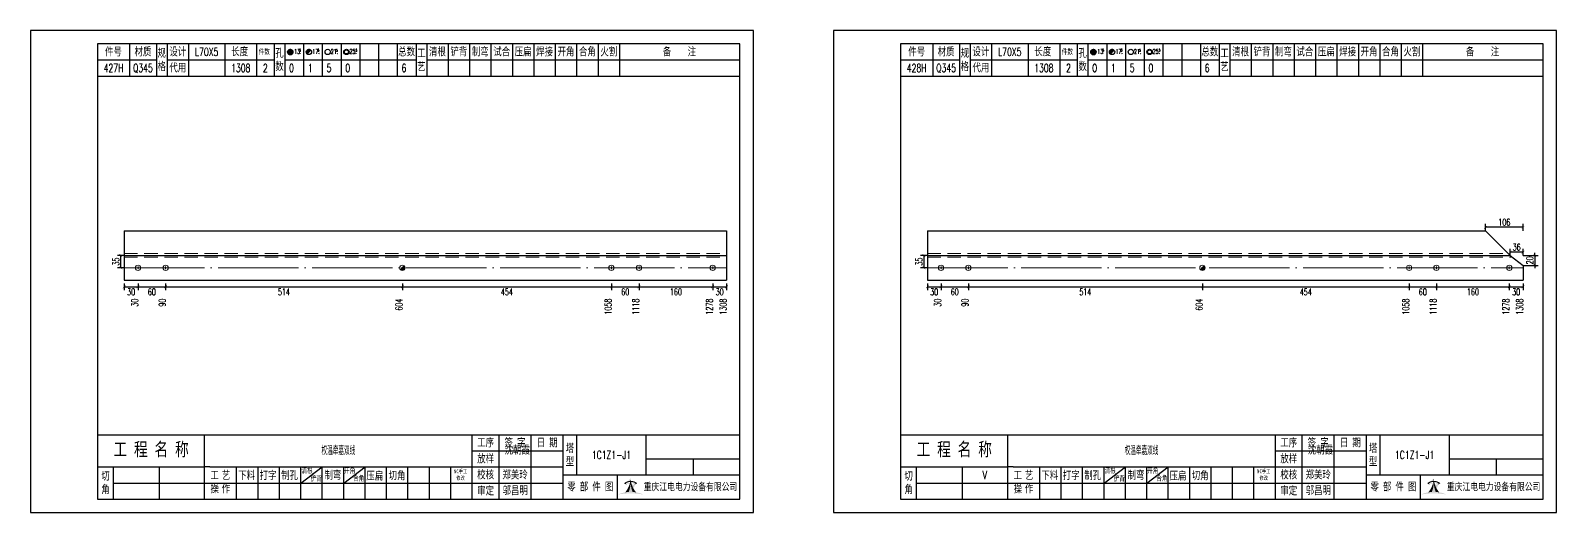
# Model space of a CAD drawing. Header units: millimetres. Extents: x -524 to 9570, y -2481 to 180.
# Drawn here: x 5700 to 6270, y -1800 to -1620 of the extents above; entities that cross this region are included whole.
import ezdxf
from ezdxf.enums import TextEntityAlignment as Align

# ---------------------------------------------------------------- set-up
doc = ezdxf.new("R2010")
doc.units = ezdxf.units.MM
doc.header["$LTSCALE"] = 20
doc.header["$PDMODE"] = 1
doc.linetypes.add('DASHDOT2X', pattern=[1.75, 1.5, -0.125, 0, -0.125])
doc.linetypes.add('HIDDEN', pattern=[0.375, 0.25, -0.125])
for name, color, linetype, lineweight in [('1', 7, 'Continuous', 25), ('11', 1, 'Continuous', 13), ('2', 1, 'HIDDEN', 13), ('5', 7, 'Continuous', 13), ('7', 3, 'DASHDOT2X', 13)]:
    doc.layers.add(name, color=color, linetype=linetype, lineweight=lineweight)
doc.styles.get("Standard").update_dxf_attribs({"font": 'simplex', "width": 0.7, "bigfont": 'gbhzfs.shx'})
doc.styles.add('SYMBOL_TXT', font='txt.shx', dxfattribs={"width": 0.6})
doc.styles.add('TITLE_TXT', font='simplex.shx', dxfattribs={"width": 0.75, "height": 2.5, "bigfont": 'gbhzfs.shx'})
doc.dimstyles.new('dimStyle4', dxfattribs={"dimtxt": 2.5, "dimasz": 1, "dimexe": 1.25, "dimexo": 0, "dimgap": 0.63, "dimtad": 2, "dimzin": 0, "dimdsep": 46, "dimtxsty": 'standard', "dimblk": 'ARCHTICK', "dimblk1": 'ARCHTICK', "dimblk2": 'ARCHTICK', "dimcen": 0.09, "dimadec": 0, "dimazin": 0, "dimtfac": 1, "dimtdec": 1, "dimtix": 1, "dimtmove": 2, "dimatfit": 3, "dimfxl": 0, "dimtolj": 1, "dimtzin": 0, "dimarcsym": 0})
doc.dimstyles.get("Standard").update_dxf_attribs({"dimtxt": 2.5, "dimasz": 1, "dimexe": 1.25, "dimexo": 0, "dimgap": 0.63, "dimtad": 1, "dimzin": 0, "dimdsep": 46, "dimtxsty": 'standard', "dimblk": 'ARCHTICK', "dimblk1": 'ARCHTICK', "dimblk2": 'ARCHTICK', "dimcen": 0.09, "dimadec": 0, "dimazin": 0, "dimtfac": 1, "dimtdec": 1, "dimtix": 1, "dimtmove": 2, "dimatfit": 3, "dimfxl": 0, "dimtolj": 1, "dimtzin": 0, "dimarcsym": 0})
pattern_1 = [(0, (-3, 0), (0, 0.0125), [])]

# ---------------------------------------------------------------- blocks, each defined once
blk = doc.blocks.new('M12_HOLE')
h = blk.add_hatch()
h.set_pattern_fill('LINE', scale=0.1, style=0)
h.set_pattern_definition(pattern_1)
h.paths.add_polyline_path([(-5, 0, 1), (-1, 0, 1)])
at = {"color": 7}
blk.add_circle((-3, 0), 2, dxfattribs=at)
at = {"color": 7, "attachment_point": 1, "style": 'SYMBOL_TXT'}
for s, insert, char_height, width in [('13\\f??|b0|i0|c0|p54;.', (-0.1170648347537053, 2.110404609075999), 3.5, 5.707453662650948), ('5', (3.739322910876695, 2.264550918150206), 1.8, 2.930899999712656)]:
    blk.add_mtext(s, dxfattribs=dict(at, insert=insert, char_height=char_height, width=width))
blk = doc.blocks.new('M16_HOLE')
h = blk.add_hatch()
h.set_pattern_fill('LINE', scale=0.1, style=0)
h.set_pattern_definition(pattern_1)
h.paths.add_polyline_path([(-1.585786437626905, 1.414213562373095, 0.668178637919299), (-5, 0, 0.198912367379658), (-4.414213562373095, -1.414213562373095)])
at = {"color": 7}
blk.add_circle((-3, 0), 2, dxfattribs=at)
at = {"color": 7, "attachment_point": 1, "style": 'SYMBOL_TXT'}
for s, insert, char_height, width in [('17.', (-0.443935574240129, 2.13042063441452), 3.5, 6.3164), ('5', (3.564570640825252, 2.25180437378188), 1.8, 1.822)]:
    blk.add_mtext(s, dxfattribs=dict(at, insert=insert, char_height=char_height, width=width))
blk = doc.blocks.new('M20_HOLE')
at = {"color": 7}
blk.add_circle((-3, 0), 2, dxfattribs=at)
at = {"color": 7, "attachment_point": 1, "style": 'SYMBOL_TXT'}
for s, insert, char_height, width in [('21.', (-0.6868754558352066, 2.009036737063269), 3.5, 6.0735), ('5', (3.321630759230175, 2.009036737063269), 1.8, 1.4576)]:
    blk.add_mtext(s, dxfattribs=dict(at, insert=insert, char_height=char_height, width=width))
blk = doc.blocks.new('M24_HOLE')
at = {"color": 7}
for radius in [2, 1.5]:
    blk.add_circle((-3, 0), radius, dxfattribs=at)
at = {"color": 7, "attachment_point": 1, "style": 'SYMBOL_TXT'}
for s, insert, char_height, width in [('25.', (-0.6868754558352066, 2.13042063441452), 3.5, 2.4294), ('5', (3.928980201610216, 2.25180437378188), 1.8, 1.9435)]:
    blk.add_mtext(s, dxfattribs=dict(at, insert=insert, char_height=char_height, width=width))
blk = doc.blocks.new('A$C1E394B87')
for p, q in [((270, 180), (0, 180)), ((0, 180), (0, 0)), ((270, 0), (270, 180)), ((0, 0), (270, 0))]:
    blk.add_line(p, q)
blk = doc.blocks.new('JgCard')
h = blk.add_hatch(color=256)
edge = h.paths.add_edge_path()
edge.add_arc((223.8016524729837, -21.84717885384339), 29.00860721842082, 79.81716678233735, 89.27812697573944)
edge.add_arc((224.5325955616654, -21.84717885384339), 29.00860721842082, 90.72187302426055, 100.1828332176626)
edge.add_arc((224.0279874541857, -3.830853464385541), 11.50536553551401, 89.30709440376557, 113.6959925615352, ccw=False)
edge.add_arc((224.3062605804644, -3.830853464385541), 11.50536553551401, 66.30400743846491, 90.69290559623443, ccw=False)
edge = h.paths.add_edge_path()
edge.add_arc((233.0302112674253, 13.18449056462987), 8.873034629199061, 191.5208225546964, 219.6965150385776)
edge.add_arc((215.3040367672247, 13.18449056462987), 8.873034629199061, 320.3034849614224, 348.4791774453036)
edge.add_arc((214.0326012329333, 11.43447699248611), 10.13453382683302, 338.1301204334909, 359.9154198731663)
edge.add_arc((234.3016468017167, 11.43447699248611), 10.13453382683302, 180.0845801266699, 201.8698795665091)
edge.add_line((225.937925765641, 10.90576856469295), (225.6552856147136, 10.35609493506945))
edge.add_arc((224.1679533083088, 7.853493107532699), 3.957321353349253, 91.41975307934291, 127.4827228769255)
edge.add_arc((215.3040367672247, 13.18449056462987), 8.873034629199061, 351.0860103832611, 357.2867084751834)
edge.add_line((222.396322269009, 10.90576856469295), (222.6789624199364, 10.35609493506945))
edge.add_line((222.6789624199364, 10.35609493506945), (221.7697188924139, 10.86032854938844))
edge.add_line((225.6552856147136, 10.35609493506945), (226.5654915637542, 10.86086227359522))
edge.add_arc((224.2330238305049, 7.883670059543192), 3.536460377387214, 93.80567765797379, 121.2894356209631)
edge.add_arc((224.1012242041452, 7.883670059543192), 3.536460377387214, 58.7105643790368, 86.1943223420262)
edge.add_arc((224.1679533083088, 7.853493107532699), 3.957321353349253, 52.53023982105776, 88.60436076552203)
edge.add_arc((233.0302112674253, 13.18449056462987), 8.873034629199061, 182.7132915248167, 188.9137221835162)
edge.add_line((224.1671240173246, 11.44943760304955), (224.1671240173246, 11.41951638194644))
blk.add_hatch(color=256).paths.add_polyline_path([(224.1671240173246, 11.41951638190653, 0.09534363958971465), (224.8964730213393, 7.65936347788454, -0.02857973389665951), (226.2029576453306, 7.517096850535836, -0.1235627947319866), (224.3359488967444, 11.41233217421416, -0.1204986991669159), (225.937925765641, 10.90576856469295), (225.6552856147136, 10.35609493506945), (226.5654915637542, 10.86086227359522, 0.5402417223769541), (226.575360567148, 10.99431825130466, 0.158715983985349), (224.2643381876442, 11.80964050730302, -0.02706108524003999), (224.1671240173246, 12.76445731824299, -0.02706225299216489), (224.0699034296731, 11.80959959181416, 0.1586661026302013), (221.7598355252794, 10.99377351487396, 0.5401762534625951), (221.7697205382283, 10.86032763670437, -5.881062471050359e-06), (221.7697188924139, 10.86032854938844), (222.6789624199364, 10.35609493506945), (222.396322269009, 10.90576856469295, -0.1204986991669226), (223.9982991379056, 11.41233217421416, -0.1235627947319868), (222.1312903893195, 7.517096850535836, -0.0285797338966575), (223.4377750133108, 7.65936347788454, 0.09534363958971454)])
for p, q in [((265, 175), (25, 175)), ((25, 175), (25, 5)), ((37, 175), (37, 163)), ((47, 175), (47, 163)), ((51, 175), (51, 163)), ((59, 175), (59, 163)), ((72.61005959575064, 175), (72.61005959575061, 163)), ((84.43573710762382, 175), (84.43573710762382, 163)), ((91, 175), (91, 163)), ((95, 175), (95, 163)), ((102, 175), (102, 163)), ((109, 175), (109, 163)), ((116, 175), (116, 163)), ((123, 175), (123, 163)), ((130, 175), (130, 163)), ((137, 175), (137, 163)), ((144, 175), (144, 163)), ((148, 175), (148, 163)), ((156, 175), (156, 163)), ((164, 175), (164, 163)), ((172, 175), (172, 163)), ((180, 175), (180, 163)), ((188, 175), (188, 163)), ((196, 175), (196, 163)), ((204, 175), (204, 163)), ((212, 175), (212, 163)), ((220, 175), (220, 163)), ((265, 5), (265, 175)), ((25, 169), (47, 169)), ((51, 168.9999999999999), (91, 168.9999999999999)), ((95, 168.9999999999999), (144, 168.9999999999999)), ((148, 169), (265, 169)), ((25, 163), (265, 163)), ((25, 29), (265, 29)), ((65, 17), (65, 29)), ((165, 5), (165, 29)), ((175, 5), (175, 29)), ((187, 5), (187, 29)), ((199, 5), (199, 29)), ((204, 29), (204, 14)), ((230, 14), (230, 29)), ((165, 23), (199, 23)), ((230, 20), (265, 20)), ((247.5, 20), (247.5, 14)), ((25, 17), (65, 17)), ((31, 5), (31, 17)), ((48, 17), (48, 5)), ((65, 5), (65, 17)), ((67, 17), (65, 17)), ((67, 17), (165, 17)), ((77, 5), (77, 17)), ((85, 5), (85, 17)), ((93, 5), (93, 17)), ((101, 5), (101, 17)), ((101, 11), (109, 17)), ((109, 5), (109, 17)), ((117, 5), (117, 17)), ((117, 11), (125, 17)), ((125, 5), (125, 17)), ((133, 5), (133, 17)), ((141, 5), (141, 17)), ((149, 5), (149, 17)), ((157, 5), (157, 17)), ((165, 17), (199, 17)), ((199, 14), (265, 14)), ((219.0802760739607, 14), (219.0802760739607, 5)), ((31, 11), (65, 11)), ((65, 11), (165, 11)), ((165, 11), (199, 11)), ((25, 5), (265, 5))]:
    blk.add_line(p, q)
blk.add_lwpolyline([(96.0334779468642, 171.9855941999696, -1), (98.0334779468642, 171.9855941999696, -1)], format="xyb", close=True)
for p in [(65.8050297978753, 166), (145, 96)]:
    blk.add_point(p)
blk.add_blockref('A$C1E394B87', (0, 0))
at = {"xscale": 0.5, "yscale": 0.5, "zscale": 0.5}
for name, p in [('M12_HOLE', (98.5334779468642, 171.9855941999696)), ('M16_HOLE', (105.5, 171.9999999999999)), ('M20_HOLE', (112.5, 171.9999999999999)), ('M24_HOLE', (119.5, 171.9999999999999))]:
    blk.add_blockref(name, p, dxfattribs=at)
at = {"attachment_point": 5, "style": 'TITLE_TXT'}
for s, insert, char_height, width in [('{\\fSimHei|b0|i0|c134|p2;件号}', (31, 172), 3, 15), ('{\\fSimHei|b0|i0|c134|p2;材质}', (42, 172), 3, 8), ('{\\fSimHei|b0|i0|c134|p2;规格}', (49, 169), 3, 4), ('{\\fSimHei|b0|i0|c134|p2;设计}', (55, 171.9999999999999), 3, 8.000000000000014), ('{\\fSimHei|b0|i0|c134|p2;长度}', (78.11684221050325, 172.0531705390044), 3, 8), ('{\\fSimHei|b0|i0|c134|p2;件数}', (87.3041250533895, 171.9999999999999), 2, 8.8244), ('{\\fSimHei|b0|i0|c134|p2;孔数}', (93, 169), 3, 4), ('{\\fSimHei|b0|i0|c134|p2;总数}', (140.5, 171.9999999999999), 3, 7), ('{\\fSimHei|b0|i0|c134|p2;工\\P艺}', (146, 169), 3, 4), ('{\\fSimHei|b0|i0|c134|p2;清根}', (152, 172), 3, 8), ('{\\fSimHei|b0|i0|c134|p2;铲背}', (160, 172), 3, 8), ('{\\fSimHei|b0|i0|c134|p2;制弯}', (168, 172), 3, 8.000000000000028), ('{\\fSimHei|b0|i0|c134|p2;试合}', (176, 172), 3, 8), ('{\\fSimHei|b0|i0|c134|p2;压扁}', (184, 172), 3, 8), ('{\\fSimHei|b0|i0|c134|p2;焊接}', (192, 172), 3, 8), ('{\\fSimHei|b0|i0|c134|p2;开角}', (200, 172), 3, 8.000000000000057), ('{\\fSimHei|b0|i0|c134|p2;合角}', (208, 172), 3, 8), ('{\\fSimHei|b0|i0|c134|p2;火割}', (216, 172), 3, 8), ('{\\fSimHei|b0|i0|c134|p2;备    注}', (242.3967818627186, 171.9765054582008), 3, 22), ('{\\fSimHei|b0|i0|c134|p2;代用}', (55, 166), 3, 8), ('{\\fSimHei|b0|i0|c134|p2;工 程 名 称}', (45.04268864723963, 23.33842704880232), 5, 47.33333333333334), ('{\\fSimHei|b0|i0|c134|p2;工序}', (170, 26), 3, 10), ('{\\fSimHei|b0|i0|c134|p2;签 字}', (181, 26), 3, 12), ('{\\fSimHei|b0|i0|c134|p2;^I沈朝霞}', (181.0520504248258, 23.27747906449889), 3, 12), ('{\\fSimHei|b0|i0|c134|p2;日 期}', (193, 26), 3, 12), ('{\\fSimHei|b0|i0|c134|p2;塔\\P型}', (201.5, 21.5), 3, 5.000000000000028), ('{\\fSimHei|b0|i0|c134|p2;放样}', (170, 20), 3, 10), ('{\\fSimHei|b0|i0|c134|p2;切\\P角}', (28, 11), 3, 6.000000000000004), ('{\\fSimHei|b0|i0|c134|p2;工\\P操}', (68.78408056366106, 11.29930144135182), 3, 6.000000000000004), ('{\\fSimHei|b0|i0|c134|p2;艺\\P作}', (73.01340619218274, 11.29930144135182), 3, 6.000000000000004), ('{\\fSimHei|b0|i0|c134|p2;下料}', (80.74376492044746, 13.75191016783555), 3, 8), ('{\\fSimHei|b0|i0|c134|p2;打字}', (88.74376492044746, 13.75191016783555), 3, 8), ('{\\fSimHei|b0|i0|c134|p2;制孔}', (96.74376492044746, 13.75191016783555), 3, 8.000000000000028), ('{\\fSimHei|b0|i0|c134|p2;清根}', (103.3080888185272, 15.56254542211099), 2, 8), ('{\\fSimHei|b0|i0|c134|p2;铲背}', (106.6982872637203, 12.58010217278223), 2, 8), ('{\\fSimHei|b0|i0|c134|p2;制弯}', (112.9524832210667, 13.86807755023182), 3, 8.000000000000028), ('{\\fSimHei|b0|i0|c134|p2;开角}', (119.2123351337376, 15.54156681030855), 2, 8.000000000000057), ('{\\fSimHei|b0|i0|c134|p2;合角}', (122.601153766583, 12.67610618408509), 2, 8), ('{\\fSimHei|b0|i0|c134|p2;压扁}', (128.5896913500159, 13.56672241423536), 3, 8), ('{\\fSimHei|b0|i0|c134|p2;切角}', (136.8970089545677, 13.6938446517654), 3, 8), ('{\\fSimHei|b0|i0|c134|p2;NC手工修改}', (160.6311373906198, 14.05820252967675), 1.5, 6.204069777279955), ('{\\fSimHei|b0|i0|c134|p2;校核}', (170, 14), 3, 10.00000000000003), ('{\\fSimHei|b0|i0|c134|p2;郑美玲}', (181, 14), 3, 12), ('{\\fSimHei|b0|i0|c134|p2;零 部 件 图}', (209.0827348158753, 9.5), 3, 30.76131175444226), ('{\\fSimHei|b0|i0|c134|p2;重庆江电电力设备有限公司}', (246.5086378857131, 9.475432444103376), 2.772000000000001, 63.29400000000002), ('{\\fSimHei|b0|i0|c134|p2;审定}', (170, 8), 3, 10), ('{\\fSimHei|b0|i0|c134|p2;邬昌明}', (181.0428184060297, 8.12303372435349), 3, 12)]:
    blk.add_mtext(s, dxfattribs=dict(at, insert=insert, char_height=char_height, width=width))
blk = doc.blocks.new('M20')
for p, q in [((-0.5, 0), (0.5, 0)), ((0, -0.5), (0, 0.5))]:
    blk.add_line(p, q)
blk.add_circle((0, 0), 1)
blk = doc.blocks.new('M16')
for p, q in [((-0.7071067811865476, -0.7071067811865476), (0.7071067811865475, 0.7071067811865475)), ((-0.4, 4.898425415289509e-17), (0.4, 0)), ((2.449212707644755e-17, 0.4), (0, -0.4))]:
    blk.add_line(p, q)
blk.add_circle((0, 0), 1)
for centre, radius, end in [((0, 0), 0.8, 45.00000000000001), ((0, 0), 0.6, 45.00000000000001), ((0, 0), 0.4, 45.00000000000001), ((-5.551115123125783e-17, -5.551115123125783e-17), 0.2, 45)]:
    blk.add_arc(centre, radius, 225, end)
blk = doc.blocks.new('_ArchTick')
at = {"color": 0, "linetype": 'ByBlock', "const_width": 0.15}
blk.add_lwpolyline([(-0.5, -0.5), (0.5, 0.5)], dxfattribs=at)
blk = doc.blocks.new('*D1277')
at = {"layer": '11', "color": 0, "lineweight": -2}
for p, q in [((5735.000049719281, -1714.500010983899), (5735.000049719281, -1717.000010983899)), ((5740.160253872971, -1714.500010983899), (5740.160253872971, -1717.000010983899)), ((5735.000049719281, -1715.750010983899), (5740.160253872971, -1715.750010983899))]:
    blk.add_line(p, q, dxfattribs=at)
at = {"layer": 'Defpoints', "color": 0}
for p in [(5735.000049719281, -1714.500010983899), (5740.160253872971, -1714.500010983899), (5740.160253872971, -1715.750010983899)]:
    blk.add_point(p, dxfattribs=at)
at = {"layer": '11', "color": 0, "lineweight": -2, "rotation": 180}
blk.add_blockref('_ArchTick', (5735.000049719281, -1715.750010983899), dxfattribs=at)
at = {"layer": '11', "color": 0, "lineweight": -2}
blk.add_blockref('_ArchTick', (5740.160253872971, -1715.750010983899), dxfattribs=at)
at = {"layer": '11', "color": 0, "insert": (5737.580151796126, -1717.630010983899), "char_height": 2.5, "attachment_point": 5}
blk.add_mtext('\\A1;30', dxfattribs=at)
blk = doc.blocks.new('*D1278')
at = {"layer": '11', "color": 0, "lineweight": -2}
for p, q in [((5740.160253872971, -1714.500010983899), (5740.160253872971, -1717.000010983899)), ((5750.480662180355, -1714.500010983899), (5750.480662180355, -1717.000010983899)), ((5740.160253872971, -1715.750010983899), (5750.480662180355, -1715.750010983899))]:
    blk.add_line(p, q, dxfattribs=at)
at = {"layer": 'Defpoints', "color": 0}
for p in [(5740.160253872971, -1714.500010983899), (5750.480662180355, -1714.500010983899), (5750.480662180355, -1715.750010983899)]:
    blk.add_point(p, dxfattribs=at)
at = {"layer": '11', "color": 0, "lineweight": -2, "rotation": 180}
blk.add_blockref('_ArchTick', (5740.160253872971, -1715.750010983899), dxfattribs=at)
at = {"layer": '11', "color": 0, "lineweight": -2}
blk.add_blockref('_ArchTick', (5750.480662180355, -1715.750010983899), dxfattribs=at)
at = {"layer": '11', "color": 0, "insert": (5745.320458026663, -1717.630010983899), "char_height": 2.5, "attachment_point": 5}
blk.add_mtext('\\A1;60', dxfattribs=at)
blk = doc.blocks.new('*D1279')
at = {"layer": '11', "color": 0, "lineweight": -2}
for p, q in [((5750.480662180355, -1714.500010983899), (5750.480662180355, -1717.000010983899)), ((5838.892160013598, -1714.500010983899), (5838.892160013598, -1717.000010983899)), ((5750.480662180355, -1715.750010983899), (5838.892160013598, -1715.750010983899))]:
    blk.add_line(p, q, dxfattribs=at)
at = {"layer": 'Defpoints', "color": 0}
for p in [(5750.480662180355, -1714.500010983899), (5838.892160013598, -1714.500010983899), (5838.892160013598, -1715.750010983899)]:
    blk.add_point(p, dxfattribs=at)
at = {"layer": '11', "color": 0, "lineweight": -2, "rotation": 180}
blk.add_blockref('_ArchTick', (5750.480662180355, -1715.750010983899), dxfattribs=at)
at = {"layer": '11', "color": 0, "lineweight": -2}
blk.add_blockref('_ArchTick', (5838.892160013598, -1715.750010983899), dxfattribs=at)
at = {"layer": '11', "color": 0, "insert": (5794.686411096976, -1717.630010983899), "char_height": 2.5, "attachment_point": 5}
blk.add_mtext('\\A1;514', dxfattribs=at)
blk = doc.blocks.new('*D1280')
at = {"layer": '11', "color": 0, "lineweight": -2}
for p, q in [((5838.892160013598, -1714.500010983899), (5838.892160013598, -1717.000010983899)), ((5916.983249539458, -1714.500010983899), (5916.983249539458, -1717.000010983899)), ((5838.892160013598, -1715.750010983899), (5916.983249539458, -1715.750010983899))]:
    blk.add_line(p, q, dxfattribs=at)
at = {"layer": 'Defpoints', "color": 0}
for p in [(5838.892160013598, -1714.500010983899), (5916.983249539458, -1714.500010983899), (5916.983249539458, -1715.750010983899)]:
    blk.add_point(p, dxfattribs=at)
at = {"layer": '11', "color": 0, "lineweight": -2, "rotation": 180}
blk.add_blockref('_ArchTick', (5838.892160013598, -1715.750010983899), dxfattribs=at)
at = {"layer": '11', "color": 0, "lineweight": -2}
blk.add_blockref('_ArchTick', (5916.983249539458, -1715.750010983899), dxfattribs=at)
at = {"layer": '11', "color": 0, "insert": (5877.937704776528, -1717.630010983899), "char_height": 2.5, "attachment_point": 5}
blk.add_mtext('\\A1;454', dxfattribs=at)
blk = doc.blocks.new('*D1281')
at = {"layer": '11', "color": 0, "lineweight": -2}
for p, q in [((5916.983249539458, -1714.500010983899), (5916.983249539458, -1717.000010983899)), ((5927.303657846842, -1714.500010983899), (5927.303657846842, -1717.000010983899)), ((5916.983249539458, -1715.750010983899), (5927.303657846842, -1715.750010983899))]:
    blk.add_line(p, q, dxfattribs=at)
at = {"layer": 'Defpoints', "color": 0}
for p in [(5916.983249539458, -1714.500010983899), (5927.303657846842, -1714.500010983899), (5927.303657846842, -1715.750010983899)]:
    blk.add_point(p, dxfattribs=at)
at = {"layer": '11', "color": 0, "lineweight": -2, "rotation": 180}
blk.add_blockref('_ArchTick', (5916.983249539458, -1715.750010983899), dxfattribs=at)
at = {"layer": '11', "color": 0, "lineweight": -2}
blk.add_blockref('_ArchTick', (5927.303657846842, -1715.750010983899), dxfattribs=at)
at = {"layer": '11', "color": 0, "insert": (5922.14345369315, -1717.630010983899), "char_height": 2.5, "attachment_point": 5}
blk.add_mtext('\\A1;60', dxfattribs=at)
blk = doc.blocks.new('*D1282')
at = {"layer": '11', "color": 0, "lineweight": -2}
for p, q in [((5927.303657846842, -1714.500010983899), (5927.303657846842, -1717.000010983899)), ((5954.824746666531, -1714.500010983899), (5954.824746666531, -1717.000010983899)), ((5927.303657846842, -1715.750010983899), (5954.824746666531, -1715.750010983899))]:
    blk.add_line(p, q, dxfattribs=at)
at = {"layer": 'Defpoints', "color": 0}
for p in [(5927.303657846842, -1714.500010983899), (5954.824746666531, -1714.500010983899), (5954.824746666531, -1715.750010983899)]:
    blk.add_point(p, dxfattribs=at)
at = {"layer": '11', "color": 0, "lineweight": -2, "rotation": 180}
blk.add_blockref('_ArchTick', (5927.303657846842, -1715.750010983899), dxfattribs=at)
at = {"layer": '11', "color": 0, "lineweight": -2}
blk.add_blockref('_ArchTick', (5954.824746666531, -1715.750010983899), dxfattribs=at)
at = {"layer": '11', "color": 0, "insert": (5941.064202256686, -1717.630010983899), "char_height": 2.5, "attachment_point": 5}
blk.add_mtext('\\A1;160', dxfattribs=at)
blk = doc.blocks.new('*D1283')
at = {"layer": '11', "color": 0, "lineweight": -2}
for p, q in [((5954.824746666531, -1714.500010983899), (5954.824746666531, -1717.000010983899)), ((5960.000049719281, -1714.500010983899), (5960.000049719281, -1717.000010983899)), ((5954.824746666531, -1715.750010983899), (5960.000049719281, -1715.750010983899))]:
    blk.add_line(p, q, dxfattribs=at)
at = {"layer": 'Defpoints', "color": 0}
for p in [(5954.824746666531, -1714.500010983899), (5960.000049719281, -1714.500010983899), (5960.000049719281, -1715.750010983899)]:
    blk.add_point(p, dxfattribs=at)
at = {"layer": '11', "color": 0, "lineweight": -2, "rotation": 180}
blk.add_blockref('_ArchTick', (5954.824746666531, -1715.750010983899), dxfattribs=at)
at = {"layer": '11', "color": 0, "lineweight": -2}
blk.add_blockref('_ArchTick', (5960.000049719281, -1715.750010983899), dxfattribs=at)
at = {"layer": '11', "color": 0, "insert": (5957.412398192906, -1717.630010983899), "char_height": 2.5, "attachment_point": 5}
blk.add_mtext('\\A1;30', dxfattribs=at)
blk = doc.blocks.new('*D1285')
at = {"layer": '11', "color": 0, "lineweight": -2}
for p, q in [((6035.000049719281, -1714.500010983899), (6035.000049719281, -1717.000010983899)), ((6040.102970359352, -1714.500010983899), (6040.102970359352, -1717.000010983899)), ((6035.000049719281, -1715.750010983899), (6040.102970359352, -1715.750010983899))]:
    blk.add_line(p, q, dxfattribs=at)
at = {"layer": 'Defpoints', "color": 0}
for p in [(6035.000049719281, -1714.500010983899), (6040.102970359352, -1714.500010983899), (6040.102970359352, -1715.750010983899)]:
    blk.add_point(p, dxfattribs=at)
at = {"layer": '11', "color": 0, "lineweight": -2, "rotation": 180}
blk.add_blockref('_ArchTick', (6035.000049719281, -1715.750010983899), dxfattribs=at)
at = {"layer": '11', "color": 0, "lineweight": -2}
blk.add_blockref('_ArchTick', (6040.102970359352, -1715.750010983899), dxfattribs=at)
at = {"layer": '11', "color": 0, "insert": (6037.551510039317, -1717.630010983899), "char_height": 2.5, "attachment_point": 5}
blk.add_mtext('\\A1;30', dxfattribs=at)
blk = doc.blocks.new('*D1286')
at = {"layer": '11', "color": 0, "lineweight": -2}
for p, q in [((6040.102970359352, -1714.500010983899), (6040.102970359352, -1717.000010983899)), ((6050.308811639494, -1714.500010983899), (6050.308811639494, -1717.000010983899)), ((6040.102970359352, -1715.750010983899), (6050.308811639494, -1715.750010983899))]:
    blk.add_line(p, q, dxfattribs=at)
at = {"layer": 'Defpoints', "color": 0}
for p in [(6040.102970359352, -1714.500010983899), (6050.308811639494, -1714.500010983899), (6050.308811639494, -1715.750010983899)]:
    blk.add_point(p, dxfattribs=at)
at = {"layer": '11', "color": 0, "lineweight": -2, "rotation": 180}
blk.add_blockref('_ArchTick', (6040.102970359352, -1715.750010983899), dxfattribs=at)
at = {"layer": '11', "color": 0, "lineweight": -2}
blk.add_blockref('_ArchTick', (6050.308811639494, -1715.750010983899), dxfattribs=at)
at = {"layer": '11', "color": 0, "insert": (6045.205890999423, -1717.630010983899), "char_height": 2.5, "attachment_point": 5}
blk.add_mtext('\\A1;60', dxfattribs=at)
blk = doc.blocks.new('*D1287')
at = {"layer": '11', "color": 0, "lineweight": -2}
for p, q in [((6050.308811639494, -1714.500010983899), (6050.308811639494, -1717.000010983899)), ((6137.738851939372, -1714.500010983899), (6137.738851939372, -1717.000010983899)), ((6050.308811639494, -1715.750010983899), (6137.738851939372, -1715.750010983899))]:
    blk.add_line(p, q, dxfattribs=at)
at = {"layer": 'Defpoints', "color": 0}
for p in [(6050.308811639494, -1714.500010983899), (6137.738851939372, -1714.500010983899), (6137.738851939372, -1715.750010983899)]:
    blk.add_point(p, dxfattribs=at)
at = {"layer": '11', "color": 0, "lineweight": -2, "rotation": 180}
blk.add_blockref('_ArchTick', (6050.308811639494, -1715.750010983899), dxfattribs=at)
at = {"layer": '11', "color": 0, "lineweight": -2}
blk.add_blockref('_ArchTick', (6137.738851939372, -1715.750010983899), dxfattribs=at)
at = {"layer": '11', "color": 0, "insert": (6094.023831789433, -1717.630010983899), "char_height": 2.5, "attachment_point": 5}
blk.add_mtext('\\A1;514', dxfattribs=at)
blk = doc.blocks.new('*D1288')
at = {"layer": '11', "color": 0, "lineweight": -2}
for p, q in [((6137.738851939372, -1714.500010983899), (6137.738851939372, -1717.000010983899)), ((6214.963050959112, -1714.500010983899), (6214.963050959112, -1717.000010983899)), ((6137.738851939372, -1715.750010983899), (6214.963050959112, -1715.750010983899))]:
    blk.add_line(p, q, dxfattribs=at)
at = {"layer": 'Defpoints', "color": 0}
for p in [(6137.738851939372, -1714.500010983899), (6214.963050959112, -1714.500010983899), (6214.963050959112, -1715.750010983899)]:
    blk.add_point(p, dxfattribs=at)
at = {"layer": '11', "color": 0, "lineweight": -2, "rotation": 180}
blk.add_blockref('_ArchTick', (6137.738851939372, -1715.750010983899), dxfattribs=at)
at = {"layer": '11', "color": 0, "lineweight": -2}
blk.add_blockref('_ArchTick', (6214.963050959112, -1715.750010983899), dxfattribs=at)
at = {"layer": '11', "color": 0, "insert": (6176.350951449242, -1717.630010983899), "char_height": 2.5, "attachment_point": 5}
blk.add_mtext('\\A1;454', dxfattribs=at)
blk = doc.blocks.new('*D1289')
at = {"layer": '11', "color": 0, "lineweight": -2}
for p, q in [((6214.963050959112, -1714.500010983899), (6214.963050959112, -1717.000010983899)), ((6225.168892239253, -1714.500010983899), (6225.168892239253, -1717.000010983899)), ((6214.963050959112, -1715.750010983899), (6225.168892239253, -1715.750010983899))]:
    blk.add_line(p, q, dxfattribs=at)
at = {"layer": 'Defpoints', "color": 0}
for p in [(6214.963050959112, -1714.500010983899), (6225.168892239253, -1714.500010983899), (6225.168892239253, -1715.750010983899)]:
    blk.add_point(p, dxfattribs=at)
at = {"layer": '11', "color": 0, "lineweight": -2, "rotation": 180}
blk.add_blockref('_ArchTick', (6214.963050959112, -1715.750010983899), dxfattribs=at)
at = {"layer": '11', "color": 0, "lineweight": -2}
blk.add_blockref('_ArchTick', (6225.168892239253, -1715.750010983899), dxfattribs=at)
at = {"layer": '11', "color": 0, "insert": (6220.065971599182, -1717.630010983899), "char_height": 2.5, "attachment_point": 5}
blk.add_mtext('\\A1;60', dxfattribs=at)
blk = doc.blocks.new('*D1290')
at = {"layer": '11', "color": 0, "lineweight": -2}
for p, q in [((6225.168892239253, -1714.500010983899), (6225.168892239253, -1717.000010983899)), ((6252.384468986296, -1714.500010983899), (6252.384468986296, -1717.000010983899)), ((6225.168892239253, -1715.750010983899), (6252.384468986296, -1715.750010983899))]:
    blk.add_line(p, q, dxfattribs=at)
at = {"layer": 'Defpoints', "color": 0}
for p in [(6225.168892239253, -1714.500010983899), (6252.384468986296, -1714.500010983899), (6252.384468986296, -1715.750010983899)]:
    blk.add_point(p, dxfattribs=at)
at = {"layer": '11', "color": 0, "lineweight": -2, "rotation": 180}
blk.add_blockref('_ArchTick', (6225.168892239253, -1715.750010983899), dxfattribs=at)
at = {"layer": '11', "color": 0, "lineweight": -2}
blk.add_blockref('_ArchTick', (6252.384468986296, -1715.750010983899), dxfattribs=at)
at = {"layer": '11', "color": 0, "insert": (6238.776680612775, -1717.630010983899), "char_height": 2.5, "attachment_point": 5}
blk.add_mtext('\\A1;160', dxfattribs=at)
blk = doc.blocks.new('*D1291')
at = {"layer": '11', "color": 0, "lineweight": -2}
for p, q in [((6252.384468986296, -1714.500010983899), (6252.384468986296, -1717.000010983899)), ((6257.500049719281, -1714.500010983899), (6257.500049719281, -1717.000010983899)), ((6252.384468986296, -1715.750010983899), (6257.500049719281, -1715.750010983899))]:
    blk.add_line(p, q, dxfattribs=at)
at = {"layer": 'Defpoints', "color": 0}
for p in [(6252.384468986296, -1714.500010983899), (6257.500049719281, -1714.500010983899), (6257.500049719281, -1715.750010983899)]:
    blk.add_point(p, dxfattribs=at)
at = {"layer": '11', "color": 0, "lineweight": -2, "rotation": 180}
blk.add_blockref('_ArchTick', (6252.384468986296, -1715.750010983899), dxfattribs=at)
at = {"layer": '11', "color": 0, "lineweight": -2}
blk.add_blockref('_ArchTick', (6257.500049719281, -1715.750010983899), dxfattribs=at)
at = {"layer": '11', "color": 0, "insert": (6254.942259352789, -1717.630010983899), "char_height": 2.5, "attachment_point": 5}
blk.add_mtext('\\A1;30', dxfattribs=at)
blk = doc.blocks.new('*D1292')
at = {"layer": '11', "color": 0, "lineweight": -2}
for p, q in [((6243.492906862139, -1694.750010983899), (6243.492906862139, -1692.250010983899)), ((6257.500049719281, -1694.750010983899), (6257.500049719281, -1692.250010983899)), ((6257.500049719281, -1693.500010983899), (6243.492906862139, -1693.500010983899))]:
    blk.add_line(p, q, dxfattribs=at)
at = {"layer": 'Defpoints', "color": 0}
for p in [(6243.492906862139, -1693.500010983899), (6243.492906862139, -1694.750010983899), (6257.500049719281, -1694.750010983899)]:
    blk.add_point(p, dxfattribs=at)
at = {"layer": '11', "color": 0, "lineweight": -2, "rotation": 180}
blk.add_blockref('_ArchTick', (6243.492906862139, -1693.500010983899), dxfattribs=at)
at = {"layer": '11', "color": 0, "lineweight": -2}
blk.add_blockref('_ArchTick', (6257.500049719281, -1693.500010983899), dxfattribs=at)
at = {"layer": '11', "color": 0, "insert": (6250.49647829071, -1691.620010983899), "char_height": 2.5, "attachment_point": 5}
blk.add_mtext('\\A1;106', dxfattribs=at)
blk = doc.blocks.new('*D1293')
at = {"layer": '11', "color": 0, "lineweight": -2}
for p, q in [((6252.742906862139, -1704.000010983899), (6252.742906862139, -1701.500010983899)), ((6257.500049719281, -1702.750010983899), (6252.742906862139, -1702.750010983899)), ((6257.500049719281, -1704.000010983899), (6257.500049719281, -1701.500010983899))]:
    blk.add_line(p, q, dxfattribs=at)
at = {"layer": 'Defpoints', "color": 0}
for p in [(6252.742906862139, -1702.750010983899), (6252.742906862139, -1704.000010983899), (6257.500049719281, -1704.000010983899)]:
    blk.add_point(p, dxfattribs=at)
at = {"layer": '11', "color": 0, "lineweight": -2, "rotation": 180}
blk.add_blockref('_ArchTick', (6252.742906862139, -1702.750010983899), dxfattribs=at)
at = {"layer": '11', "color": 0, "lineweight": -2}
blk.add_blockref('_ArchTick', (6257.500049719281, -1702.750010983899), dxfattribs=at)
at = {"layer": '11', "color": 0, "insert": (6255.12147829071, -1700.870010983899), "char_height": 2.5, "attachment_point": 5}
blk.add_mtext('\\A1;36', dxfattribs=at)
blk = doc.blocks.new('*D1294')
at = {"layer": '11', "color": 0, "lineweight": -2}
for p, q in [((6257.500049719281, -1704.000010983899), (6263.125049719281, -1704.000010983899)), ((6261.875049719281, -1704.000010983899), (6261.875049719281, -1703.000010983899)), ((6261.875049719281, -1704.000010983899), (6261.875049719281, -1707.700010983899)), ((6257.500049719281, -1707.700010983899), (6263.125049719281, -1707.700010983899)), ((6261.875049719281, -1707.700010983899), (6261.875049719281, -1708.700010983899))]:
    blk.add_line(p, q, dxfattribs=at)
at = {"layer": 'Defpoints', "color": 0}
for p in [(6257.500049719281, -1704.000010983899), (6257.500049719281, -1707.700010983899), (6261.875049719281, -1707.700010983899)]:
    blk.add_point(p, dxfattribs=at)
at = {"layer": '11', "color": 0, "lineweight": -2}
for p, rotation in [((6261.875049719281, -1704.000010983899), 270), ((6261.875049719281, -1707.700010983899), 90)]:
    blk.add_blockref('_ArchTick', p, dxfattribs=dict(at, rotation=rotation))
at = {"layer": '11', "color": 0, "insert": (6259.995049719281, -1705.850010983898), "char_height": 2.5, "attachment_point": 5, "rotation": 90}
blk.add_mtext('\\A1;20', dxfattribs=at)

msp = doc.modelspace()

# ---------------------------------------------------------------- linework, layer by layer
at = {"layer": '1'}
for p, q in [((5735.000049719281, -1694.750010983899), (5735.000049719281, -1713.250010983899)), ((5735.000049719281, -1694.750010983899), (5960.000049719281, -1694.750010983899)), ((5960.000049719281, -1694.750010983899), (5960.000049719281, -1713.250010983899)), ((6035.000049719281, -1694.750010983899), (6035.000049719281, -1713.250010983899)), ((6035.000049719281, -1694.750010983899), (6243.492906862139, -1694.750010983899)), ((6243.492906862139, -1694.750010983899), (6252.742906862139, -1704.000010983899)), ((5735.000049719281, -1704.000010983899), (5960.000049719281, -1704.000010983899)), ((6035.000049719281, -1704.000010983899), (6252.742906862139, -1704.000010983899)), ((6252.742906862139, -1704.000010983899), (6257.500049719281, -1707.700010983899)), ((6257.500049719281, -1707.700010983899), (6257.500049719281, -1713.250010983899)), ((5735.000049719281, -1713.250010983899), (5960.000049719281, -1713.250010983899)), ((6035.000049719281, -1713.250010983899), (6257.500049719281, -1713.250010983899))]:
    msp.add_line(p, q, dxfattribs=at)
at = {"layer": '2'}
for p, q in [((5735.000049719281, -1703.339296698185), (5960.000049719281, -1703.339296698185)), ((6035.000049719281, -1703.339296698185), (6252.082192576425, -1703.339296698185)), ((5735.000049719281, -1704.660725269613), (5960.000049719281, -1704.660725269613)), ((6035.000049719281, -1704.660725269613), (6253.592396658056, -1704.660725269613))]:
    msp.add_line(p, q, dxfattribs=at)
at = {"layer": '7'}
for p, q in [((5735.000049719281, -1708.625010983899), (5959.824746666531, -1708.625010983899)), ((6035.000049719281, -1708.625010983899), (6257.384468986296, -1708.625010983899))]:
    msp.add_line(p, q, dxfattribs=at)

# ---------------------------------------------------------------- block references
at = {"layer": '1'}
for p in [(5700.000049719281, -1800.000010983899), (6000.000049719281, -1800.000010983899)]:
    msp.add_blockref('JgCard', p, dxfattribs=at)
at = {"layer": '5'}
for name, p in [('M20', (5740.160253872971, -1708.625010983899)), ('M20', (5750.480662180355, -1708.625010983899)), ('M16', (5838.892160013598, -1708.625010983899)), ('M20', (5916.983249539458, -1708.625010983899)), ('M20', (5927.303657846842, -1708.625010983899)), ('M20', (5954.824746666531, -1708.625010983899)), ('M20', (6040.102970359352, -1708.625010983899)), ('M20', (6050.308811639494, -1708.625010983899)), ('M16', (6137.738851939372, -1708.625010983899)), ('M20', (6214.963050959112, -1708.625010983899)), ('M20', (6225.168892239253, -1708.625010983899)), ('M20', (6252.384468986296, -1708.625010983899))]:
    msp.add_blockref(name, p, dxfattribs=at)

# ---------------------------------------------------------------- texts
at = {"layer": '1', "width": 0.7}
for s, p in [('L70X5', (5765.805079517158, -1628.000010983899)), ('L70X5', (6065.805079517158, -1628.000010983899)), ('427H', (5731.000049719281, -1634.000010983899)), ('Q345', (5742.000049719281, -1634.000010983899)), ('1308', (5778.522948070968, -1634.000010983899)), ('2', (5787.717918273094, -1634.000010983899)), ('0', (5797.500049719281, -1634.000010983899)), ('1', (5804.500049719281, -1634.000010983899)), ('5', (5811.500049719281, -1634.000010983899)), ('0', (5818.500049719281, -1634.000010983899)), ('6', (5839.500049719281, -1634.000010983899)), ('428H', (6031.000049719281, -1634.000010983899)), ('Q345', (6042.000049719281, -1634.000010983899)), ('1308', (6078.522948070968, -1634.000010983899)), ('2', (6087.717918273094, -1634.000010983899)), ('0', (6097.500049719281, -1634.000010983899)), ('1', (6104.500049719281, -1634.000010983899)), ('5', (6111.500049719281, -1634.000010983899)), ('0', (6118.500049719281, -1634.000010983899)), ('6', (6139.500049719281, -1634.000010983899)), ('权温牵嘉双线', (5815.000049719281, -1777.000010983899)), ('1C1Z1-J1', (5917.000049719281, -1778.500010983899)), ('权温牵嘉双线', (6115.000049719281, -1777.000010983899)), ('1C1Z1-J1', (6217.000049719281, -1778.500010983899)), ('V', (6056.500049719281, -1786.000010983899))]:
    msp.add_text(s, height=3, dxfattribs=at).set_placement(p, align=Align.MIDDLE_CENTER)
for s, p in [('30', (5740.160253872971, -1720.125010983899)), ('90', (5750.480662180355, -1720.125010983899)), ('604', (5838.892160013598, -1720.125010983899)), ('1058', (5916.983249539458, -1720.125010983899)), ('1118', (5927.303657846842, -1720.125010983899)), ('1278', (5954.824746666531, -1720.125010983899)), ('1308', (5960.000049719281, -1720.125010983899)), ('30', (6040.102970359352, -1720.125010983899)), ('90', (6050.308811639494, -1720.125010983899)), ('604', (6137.738851939372, -1720.125010983899)), ('1058', (6214.963050959112, -1720.125010983899)), ('1118', (6225.168892239253, -1720.125010983899)), ('1278', (6252.384468986296, -1720.125010983899)), ('1308', (6257.500049719281, -1720.125010983899))]:
    msp.add_text(s, height=2.5, rotation=90, dxfattribs=at).set_placement(p, align=Align.RIGHT)

# ---------------------------------------------------------------- dimensions: what is measured, and where the dimension line sits
at = {"layer": '1'}
for base, p1, p2 in [((5733.750049719281, -1704.000010983899), (5734.750049719281, -1708.625010983899), (5734.750049719281, -1704.000010983899)), ((6033.750049719281, -1704.000010983899), (6034.750049719281, -1708.625010983899), (6034.750049719281, -1704.000010983899))]:
    msp.add_linear_dim(base=base, p1=p1, p2=p2, angle=90, text='35', dimstyle='standard', override={"dimtxt": 2.5}, dxfattribs=at).render()
at = {"layer": '11'}
for base, p1, p2, text, dimstyle, picture, middle in [((6243.492906862139, -1693.500010983899), (6257.500049719281, -1694.750010983899), (6243.492906862139, -1694.750010983899), '106', 'standard', '*D1292', (6250.49647829071, -1691.620010983899)), ((6252.742906862139, -1702.750010983899), (6257.500049719281, -1704.000010983899), (6252.742906862139, -1704.000010983899), '36', 'standard', '*D1293', (6255.12147829071, -1700.870010983899)), ((5740.160253872971, -1715.750010983899), (5735.000049719281, -1714.500010983899), (5740.160253872971, -1714.500010983899), '30', 'dimStyle4', '*D1277', (5737.580151796126, -1717.630010983899)), ((5750.480662180355, -1715.750010983899), (5740.160253872971, -1714.500010983899), (5750.480662180355, -1714.500010983899), '60', 'dimStyle4', '*D1278', (5745.320458026663, -1717.630010983899)), ((5838.892160013598, -1715.750010983899), (5750.480662180355, -1714.500010983899), (5838.892160013598, -1714.500010983899), '514', 'dimStyle4', '*D1279', (5794.686411096976, -1717.630010983899)), ((5916.983249539458, -1715.750010983899), (5838.892160013598, -1714.500010983899), (5916.983249539458, -1714.500010983899), '454', 'dimStyle4', '*D1280', (5877.937704776528, -1717.630010983899)), ((5927.303657846842, -1715.750010983899), (5916.983249539458, -1714.500010983899), (5927.303657846842, -1714.500010983899), '60', 'dimStyle4', '*D1281', (5922.14345369315, -1717.630010983899)), ((5954.824746666531, -1715.750010983899), (5927.303657846842, -1714.500010983899), (5954.824746666531, -1714.500010983899), '160', 'dimStyle4', '*D1282', (5941.064202256686, -1717.630010983899)), ((5960.000049719281, -1715.750010983899), (5954.824746666531, -1714.500010983899), (5960.000049719281, -1714.500010983899), '30', 'dimStyle4', '*D1283', (5957.412398192906, -1717.630010983899)), ((6040.102970359352, -1715.750010983899), (6035.000049719281, -1714.500010983899), (6040.102970359352, -1714.500010983899), '30', 'dimStyle4', '*D1285', (6037.551510039317, -1717.630010983899)), ((6050.308811639494, -1715.750010983899), (6040.102970359352, -1714.500010983899), (6050.308811639494, -1714.500010983899), '60', 'dimStyle4', '*D1286', (6045.205890999423, -1717.630010983899)), ((6137.738851939372, -1715.750010983899), (6050.308811639494, -1714.500010983899), (6137.738851939372, -1714.500010983899), '514', 'dimStyle4', '*D1287', (6094.023831789433, -1717.630010983899)), ((6214.963050959112, -1715.750010983899), (6137.738851939372, -1714.500010983899), (6214.963050959112, -1714.500010983899), '454', 'dimStyle4', '*D1288', (6176.350951449242, -1717.630010983899)), ((6225.168892239253, -1715.750010983899), (6214.963050959112, -1714.500010983899), (6225.168892239253, -1714.500010983899), '60', 'dimStyle4', '*D1289', (6220.065971599182, -1717.630010983899)), ((6252.384468986296, -1715.750010983899), (6225.168892239253, -1714.500010983899), (6252.384468986296, -1714.500010983899), '160', 'dimStyle4', '*D1290', (6238.776680612775, -1717.630010983899)), ((6257.500049719281, -1715.750010983899), (6252.384468986296, -1714.500010983899), (6257.500049719281, -1714.500010983899), '30', 'dimStyle4', '*D1291', (6254.942259352789, -1717.630010983899))]:
    dim = msp.add_linear_dim(base=base, p1=p1, p2=p2, text=text, dimstyle=dimstyle, override={"dimtxt": 2.5}, dxfattribs=at)
    dim.commit()
    dim.dimension.update_dxf_attribs({"geometry": picture, "text_midpoint": middle})
dim = msp.add_linear_dim(base=(6261.875049719281, -1707.700010983899), p1=(6257.500049719281, -1704.000010983899), p2=(6257.500049719281, -1707.700010983899), angle=90, text='20', dimstyle='standard', override={"dimtxt": 2.5}, dxfattribs=at)
dim.commit()
dim.dimension.update_dxf_attribs({"geometry": '*D1294', "text_midpoint": (6259.995049719281, -1705.850010983898)})

doc.saveas('drawing.dxf')
